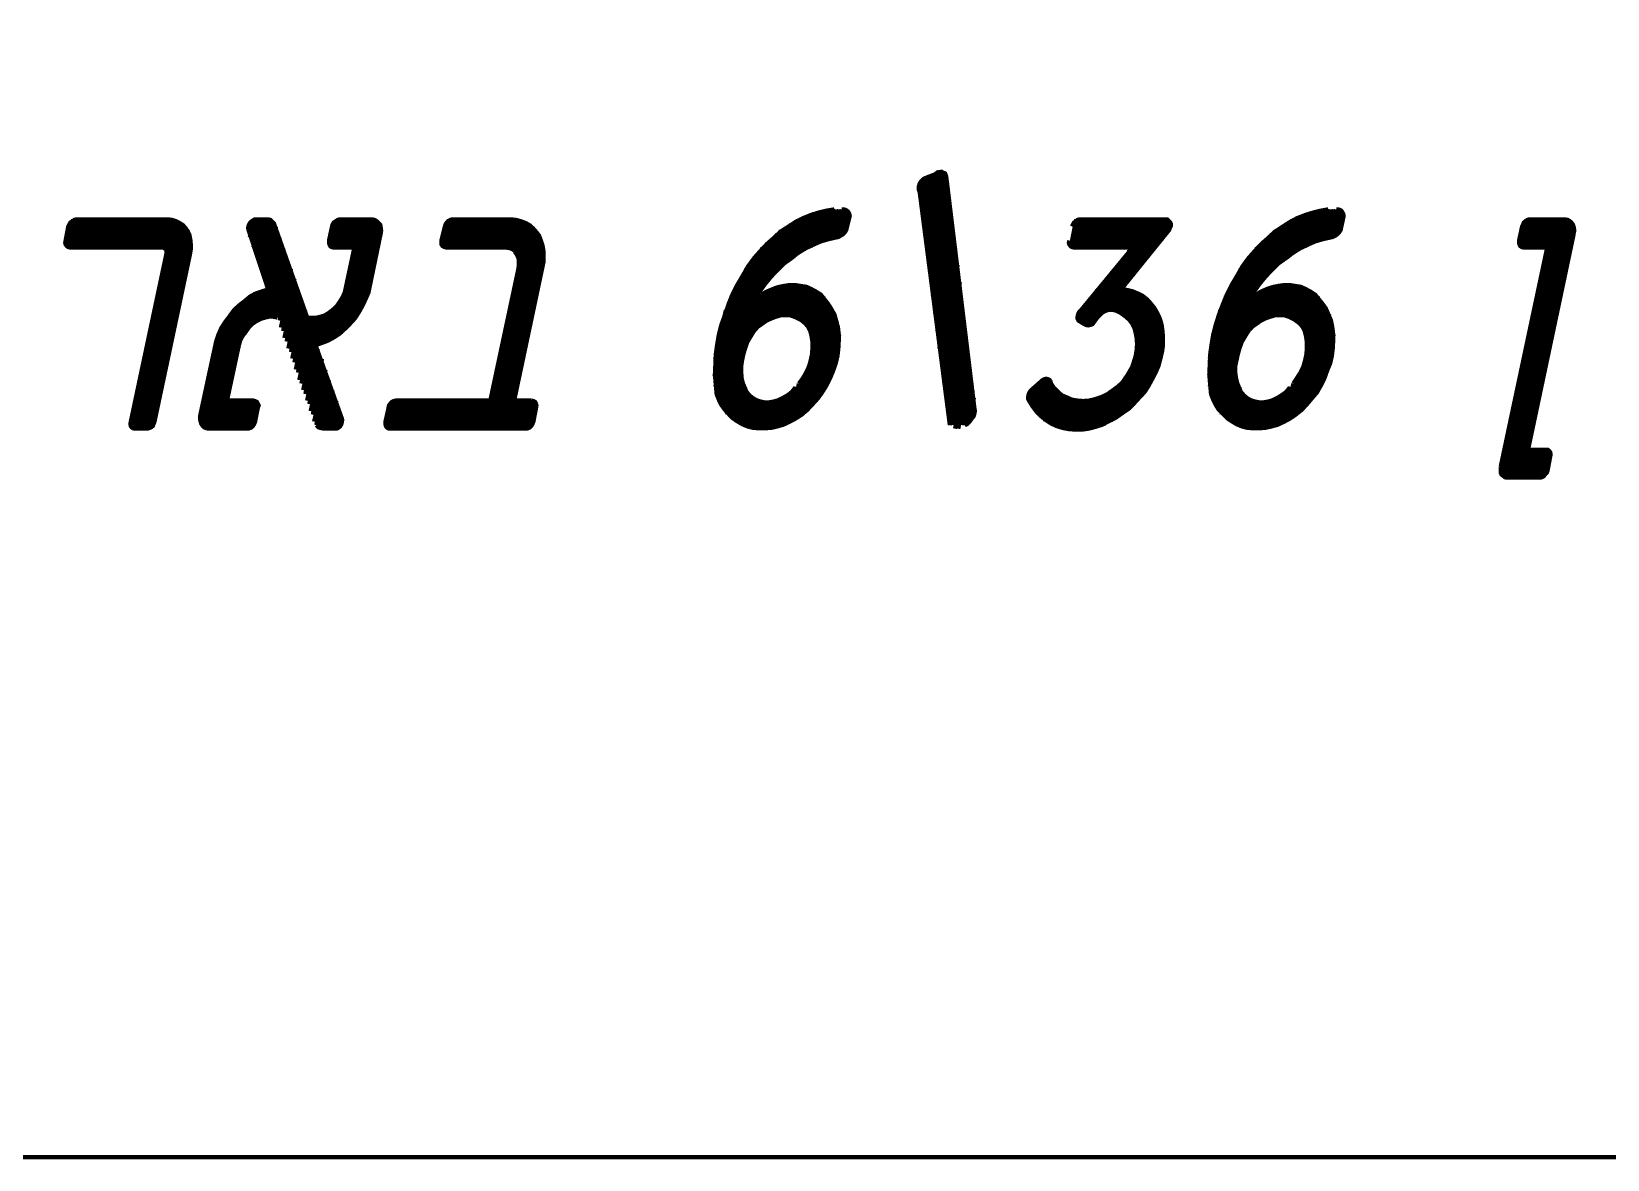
# Model space of a CAD drawing. Extents: x 489 to 720, y 1028 to 1176.
# Drawn here: x 702.794 to 706.887, y 1102.946 to 1105.875 of the extents above; entities that cross this region are included whole.
import ezdxf

# ---------------------------------------------------------------- set-up
doc = ezdxf.new("R2010")
doc.units = 0
doc.header["$MEASUREMENT"] = 0
doc.layers.add('M1280', color=7, linetype='Continuous')

msp = doc.modelspace()

# ---------------------------------------------------------------- linework, layer by layer
at = {"layer": 'M1280', "color": 7, "linetype": 'Continuous', "ltscale": 0.045455, "const_width": 0.0112}
for points in [[(675.0281, 1118.0131), (675.0281, 1120.0154), (720.2213, 1120.0154), (720.2213, 1102.9517), (675.0281, 1102.9517)], [(705.2179, 1104.8529), (705.2247, 1104.8563), (705.2304, 1104.862), (705.235, 1104.8688), (705.2406, 1104.8756), (705.2429, 1104.8824), (705.2441, 1104.8904), (705.2429, 1104.8972), (705.1702, 1105.4949), (705.1691, 1105.5006), (705.1668, 1105.5063), (705.1622, 1105.5085), (705.1577, 1105.5108), (705.1509, 1105.5097), (705.1463, 1105.5085), (705.1406, 1105.504), (705.1168, 1105.4949), (705.11, 1105.4915), (705.1043, 1105.4858), (705.1009, 1105.4801), (705.0986, 1105.4722), (705.0986, 1105.4642), (705.1009, 1105.4585), (705.1793, 1104.8529)], [(705.1043, 1105.4415), (705.1168, 1105.4949)], [(705.1066, 1105.4131), (705.1247, 1105.4949)], [(705.11, 1105.396), (705.1338, 1105.504)], [(705.1122, 1105.3688), (705.1406, 1105.504)], [(705.1168, 1105.3506), (705.1509, 1105.5142)], [(705.1191, 1105.3233), (705.1588, 1105.5142)], [(705.1225, 1105.3063), (705.1645, 1105.504)], [(705.1247, 1105.2779), (705.1702, 1105.4949)], [(705.1009, 1105.4585), (705.1066, 1105.4858)], [(705.1281, 1105.2597), (705.1725, 1105.4688)], [(705.1293, 1105.2335), (705.1759, 1105.4495)], [(704.8986, 1105.4131), (704.9043, 1105.4131), (704.91, 1105.4108), (704.9145, 1105.4074), (704.9179, 1105.4017), (704.9191, 1105.396), (704.91, 1105.3597), (704.9066, 1105.354), (704.9009, 1105.3483), (704.8952, 1105.3449), (704.8895, 1105.3415), (704.8838, 1105.3404), (704.8634, 1105.3358), (704.8441, 1105.3301), (704.8236, 1105.321), (704.8043, 1105.312), (704.7838, 1105.2995), (704.7668, 1105.2858), (704.7475, 1105.2722), (704.7304, 1105.2551), (704.7145, 1105.2381), (704.6986, 1105.2188), (704.685, 1105.1995), (704.6713, 1105.1779), (704.6872, 1105.1892), (704.7009, 1105.1983), (704.7168, 1105.2051), (704.7316, 1105.2108), (704.7475, 1105.2142), (704.7634, 1105.2165), (704.7781, 1105.2165), (704.7918, 1105.2142), (704.8066, 1105.212), (704.8191, 1105.2063), (704.8316, 1105.1995), (704.8441, 1105.1915), (704.8531, 1105.1801), (704.8622, 1105.1688), (704.8702, 1105.1563), (704.8793, 1105.1404), (704.8838, 1105.1245), (704.8884, 1105.1074), (704.8906, 1105.0892), (704.8906, 1105.071), (704.8895, 1105.0517), (704.8872, 1105.0324), (704.8827, 1105.0131), (704.8759, 1104.9938), (704.8679, 1104.9745), (704.8588, 1104.9563), (704.8475, 1104.9381), (704.8361, 1104.9222), (704.8225, 1104.9074), (704.8088, 1104.8926), (704.7941, 1104.8801), (704.7781, 1104.8699), (704.7634, 1104.862), (704.7463, 1104.854), (704.7304, 1104.8495), (704.7156, 1104.846), (704.6986, 1104.8449), (704.6838, 1104.8449), (704.6679, 1104.846), (704.6543, 1104.8495), (704.6406, 1104.8551), (704.627, 1104.8631), (704.6156, 1104.871), (704.6054, 1104.8813), (704.5952, 1104.8926), (704.5861, 1104.9051), (704.5793, 1104.9188), (704.5736, 1104.9335), (704.5713, 1104.9585), (704.5691, 1104.9847), (704.5702, 1105.0085), (704.5713, 1105.0358), (704.5747, 1105.0608), (704.5793, 1105.0881), (704.5861, 1105.1142), (704.5952, 1105.1392), (704.6043, 1105.1665), (704.6145, 1105.1915), (704.627, 1105.2165), (704.6418, 1105.2415), (704.6554, 1105.2654), (704.6713, 1105.287), (704.6884, 1105.3063), (704.7043, 1105.3233), (704.7225, 1105.3392), (704.7395, 1105.3551), (704.7588, 1105.3676), (704.7781, 1105.3801), (704.7986, 1105.3904), (704.8179, 1105.3983), (704.8395, 1105.4051), (704.8588, 1105.4097), (704.8793, 1105.4131)], [(704.8441, 1105.3324), (704.86, 1105.4131)], [(704.8509, 1105.3324), (704.8679, 1105.4131)], [(704.8588, 1105.3324), (704.877, 1105.4131)], [(704.8679, 1105.3404), (704.8838, 1105.4131)], [(704.877, 1105.3404), (704.8918, 1105.4131)], [(704.8838, 1105.3404), (704.8986, 1105.4131)], [(704.8918, 1105.3404), (704.9066, 1105.4131)], [(705.1338, 1105.2142), (705.1781, 1105.4222)], [(706.1827, 1105.4131), (706.1884, 1105.4131), (706.1941, 1105.4108), (706.1975, 1105.4074), (706.2009, 1105.4017), (706.202, 1105.396), (706.1941, 1105.3597), (706.1906, 1105.354), (706.185, 1105.3483), (706.1804, 1105.3449), (706.1736, 1105.3415), (706.1679, 1105.3404), (706.1475, 1105.3358), (706.1281, 1105.3301), (706.1077, 1105.321), (706.0884, 1105.312), (706.0691, 1105.2995), (706.0509, 1105.2858), (706.0316, 1105.2722), (706.0145, 1105.2551), (705.9986, 1105.2381), (705.9827, 1105.2188), (705.9691, 1105.1995), (705.9554, 1105.1779), (705.9713, 1105.1892), (705.985, 1105.1983), (705.9997, 1105.2051), (706.0156, 1105.2108), (706.0316, 1105.2142), (706.0475, 1105.2165), (706.0622, 1105.2165), (706.0759, 1105.2142), (706.0906, 1105.212), (706.1031, 1105.2063), (706.1156, 1105.1995), (706.1281, 1105.1915), (706.1372, 1105.1801), (706.1463, 1105.1688), (706.1554, 1105.1563), (706.1622, 1105.1404), (706.1691, 1105.1245), (706.1725, 1105.1074), (706.1747, 1105.0892), (706.1747, 1105.071), (706.1736, 1105.0517), (706.1713, 1105.0324), (706.1668, 1105.0131), (706.1588, 1104.9938), (706.152, 1104.9745), (706.1429, 1104.9563), (706.1327, 1104.9381), (706.1191, 1104.9222), (706.1066, 1104.9074), (706.0929, 1104.8926), (706.077, 1104.8801), (706.0622, 1104.8699), (706.0475, 1104.862), (706.0304, 1104.854), (706.0145, 1104.8495), (705.9986, 1104.846), (705.9827, 1104.8449), (705.9679, 1104.8449), (705.952, 1104.846), (705.9384, 1104.8495), (705.9247, 1104.8551), (705.9111, 1104.8631), (705.8997, 1104.871), (705.8895, 1104.8813), (705.8781, 1104.8926), (705.8702, 1104.9051), (705.8634, 1104.9188), (705.8577, 1104.9335), (705.8554, 1104.9585), (705.8531, 1104.9847), (705.8543, 1105.0085), (705.8554, 1105.0358), (705.8588, 1105.0608), (705.8634, 1105.0881), (705.8702, 1105.1142), (705.8781, 1105.1392), (705.8884, 1105.1665), (705.8986, 1105.1915), (705.9111, 1105.2165), (705.9259, 1105.2415), (705.9395, 1105.2654), (705.9554, 1105.287), (705.9725, 1105.3063), (705.9884, 1105.3233), (706.0066, 1105.3392), (706.0236, 1105.3551), (706.0429, 1105.3676), (706.0622, 1105.3801), (706.0816, 1105.3904), (706.102, 1105.3983), (706.1236, 1105.4051), (706.1429, 1105.4097), (706.1622, 1105.4131)], [(706.1281, 1105.3324), (706.1441, 1105.4131)], [(706.135, 1105.3324), (706.152, 1105.4131)], [(706.1429, 1105.3324), (706.16, 1105.4131)], [(706.152, 1105.3404), (706.1679, 1105.4131)], [(706.16, 1105.3404), (706.1759, 1105.4131)], [(706.1679, 1105.3404), (706.1827, 1105.4131)], [(706.1759, 1105.3404), (706.1906, 1105.4131)], [(703.1327, 1105.3142), (702.8941, 1105.3142), (702.8895, 1105.3154), (702.8861, 1105.3176), (702.8827, 1105.3222), (702.8816, 1105.3267), (702.8827, 1105.3324), (702.8895, 1105.3688), (702.8918, 1105.3733), (702.8952, 1105.379), (702.9009, 1105.3824), (702.9054, 1105.3858), (702.91, 1105.387), (703.1486, 1105.387), (703.1588, 1105.3858), (703.1691, 1105.3824), (703.1781, 1105.3779), (703.1872, 1105.3722), (703.1941, 1105.3642), (703.1997, 1105.3563), (703.2043, 1105.346), (703.2066, 1105.3335), (703.2077, 1105.3222), (703.2077, 1105.3097), (703.2054, 1105.296), (703.1134, 1104.862), (703.1111, 1104.8563), (703.1088, 1104.8506), (703.1043, 1104.8472), (703.0986, 1104.8449), (703.0941, 1104.8438), (703.0634, 1104.8438), (703.0577, 1104.8449), (703.0543, 1104.8472), (703.052, 1104.8506), (703.0509, 1104.8563), (703.052, 1104.862)], [(702.8861, 1105.3142), (702.902, 1105.387)], [(702.8941, 1105.3142), (702.91, 1105.387)], [(702.902, 1105.3142), (702.9168, 1105.387)], [(702.91, 1105.3142), (702.9247, 1105.387)], [(702.9168, 1105.3142), (702.9327, 1105.387)], [(702.9247, 1105.3142), (702.9406, 1105.387)], [(702.9327, 1105.3142), (702.9486, 1105.387)], [(702.9406, 1105.3142), (702.9554, 1105.387)], [(702.9486, 1105.3142), (702.9634, 1105.387)], [(702.9554, 1105.3142), (702.9702, 1105.387)], [(702.9634, 1105.3142), (702.9781, 1105.387)], [(702.9702, 1105.3142), (702.9872, 1105.387)], [(702.9781, 1105.3142), (702.9941, 1105.387)], [(702.9872, 1105.3142), (703.002, 1105.387)], [(702.9941, 1105.3142), (703.0088, 1105.387)], [(703.002, 1105.3142), (703.0168, 1105.387)], [(703.0088, 1105.3142), (703.0259, 1105.387)], [(703.0168, 1105.3142), (703.0327, 1105.387)], [(703.0259, 1105.3142), (703.0406, 1105.387)], [(703.0327, 1105.3142), (703.0475, 1105.387)], [(703.0406, 1105.3142), (703.0554, 1105.387)], [(703.0475, 1105.3142), (703.0634, 1105.387)], [(703.052, 1104.862), (703.1634, 1105.387)], [(703.0554, 1105.3142), (703.0713, 1105.387)], [(703.0554, 1104.8438), (703.1702, 1105.387)], [(703.0634, 1105.3142), (703.0793, 1105.387)], [(703.0634, 1104.8438), (703.1759, 1105.3767)], [(703.0713, 1105.3142), (703.0861, 1105.387)], [(703.0713, 1104.8438), (703.185, 1105.3767)], [(703.0793, 1105.3142), (703.0941, 1105.387)], [(703.0793, 1104.8438), (703.1906, 1105.3688)], [(703.0861, 1105.3142), (703.102, 1105.387)], [(703.0941, 1105.3142), (703.11, 1105.387)], [(703.102, 1105.3142), (703.1168, 1105.387)], [(703.11, 1105.3142), (703.1247, 1105.387)], [(703.1168, 1105.3142), (703.1327, 1105.387)], [(703.1247, 1105.3142), (703.1395, 1105.387)], [(703.1441, 1105.296), (703.1452, 1105.3017), (703.1441, 1105.3074), (703.1418, 1105.3108), (703.1361, 1105.3142), (703.1327, 1105.3142), (703.1486, 1105.387)], [(703.1395, 1105.3142), (703.1554, 1105.387)], [(703.5338, 1104.8529), (703.5395, 1104.8472), (703.5475, 1104.8449), (703.5554, 1104.8438), (703.5861, 1104.8438), (703.5906, 1104.846), (703.5952, 1104.8495), (703.5986, 1104.8551), (703.5997, 1104.8597), (703.6009, 1104.8665), (703.5997, 1104.871), (703.5316, 1105.0608), (703.5486, 1105.0665), (703.5634, 1105.0722), (703.5781, 1105.0801), (703.5941, 1105.0904), (703.6077, 1105.1029), (703.6202, 1105.1154), (703.6338, 1105.1301), (703.6441, 1105.146), (703.6531, 1105.162), (703.6611, 1105.179), (703.6691, 1105.1972), (703.7009, 1105.3506), (703.702, 1105.3585), (703.7009, 1105.3665), (703.6997, 1105.3733), (703.6952, 1105.3779), (703.6906, 1105.3824), (703.685, 1105.3858), (703.6781, 1105.387), (703.5941, 1105.387), (703.5895, 1105.3858), (703.585, 1105.3824), (703.5793, 1105.379), (703.5759, 1105.3733), (703.5747, 1105.3688), (703.5668, 1105.3324), (703.5668, 1105.3267), (703.5679, 1105.3222), (703.5702, 1105.3176), (703.5736, 1105.3154), (703.5781, 1105.3142), (703.6327, 1105.3142), (703.6077, 1105.1972), (703.602, 1105.1847), (703.5941, 1105.1722), (703.5861, 1105.1608), (703.5759, 1105.1517), (703.5656, 1105.1438), (703.5543, 1105.137), (703.5418, 1105.1335), (703.5304, 1105.1313), (703.5202, 1105.1313), (703.51, 1105.1324), (703.4236, 1105.3767), (703.4191, 1105.3813), (703.4145, 1105.3858), (703.4088, 1105.387), (703.3781, 1105.387), (703.3736, 1105.387), (703.3679, 1105.3835), (703.3634, 1105.3801), (703.36, 1105.3756), (703.3577, 1105.3699), (703.3566, 1105.3654), (703.3577, 1105.3597), (703.4088, 1105.2051), (703.3941, 1105.2006), (703.377, 1105.1949), (703.3622, 1105.187), (703.3486, 1105.1756), (703.3338, 1105.1642), (703.3202, 1105.1517), (703.3088, 1105.1358), (703.2975, 1105.121), (703.2872, 1105.1051), (703.2793, 1105.087), (703.2736, 1105.0699), (703.2327, 1104.8801), (703.2316, 1104.8722), (703.2327, 1104.8642), (703.235, 1104.8563), (703.2384, 1104.8517), (703.2429, 1104.8472), (703.2486, 1104.8449), (703.2554, 1104.8438), (703.3554, 1104.8438), (703.36, 1104.8449), (703.3656, 1104.8472), (703.3691, 1104.8506), (703.3725, 1104.8563), (703.3747, 1104.862), (703.3816, 1104.8972), (703.3838, 1104.904), (703.3816, 1104.9085), (703.3793, 1104.9131), (703.3747, 1104.9154), (703.3702, 1104.9165), (703.3009, 1104.9165), (703.3327, 1105.0608), (703.3361, 1105.0733), (703.3429, 1105.0858), (703.3509, 1105.096), (703.3588, 1105.1074), (703.3679, 1105.1165), (703.3781, 1105.1233), (703.3895, 1105.129), (703.4009, 1105.1324), (703.4111, 1105.1347), (703.4213, 1105.1347), (703.4327, 1105.1324)], [(703.3577, 1105.3597), (703.3611, 1105.3767)], [(703.3611, 1105.3404), (703.3702, 1105.387)], [(703.3668, 1105.3324), (703.3781, 1105.387)], [(703.3702, 1105.3142), (703.3872, 1105.387)], [(703.3759, 1105.3063), (703.3941, 1105.387)], [(703.3804, 1105.287), (703.402, 1105.387)], [(703.3872, 1105.2779), (703.4088, 1105.387)], [(703.3906, 1105.2597), (703.4168, 1105.387)], [(703.3963, 1105.2506), (703.4236, 1105.3767)], [(703.3997, 1105.2335), (703.4293, 1105.3688)], [(703.5702, 1105.3142), (703.5872, 1105.387)], [(703.5781, 1105.3142), (703.5941, 1105.387)], [(703.5872, 1105.3142), (703.602, 1105.387)], [(703.5918, 1105.0881), (703.6554, 1105.387)], [(703.5941, 1105.3142), (703.6088, 1105.387)], [(703.602, 1105.3142), (703.6168, 1105.387)], [(703.602, 1105.0972), (703.6622, 1105.387)], [(703.6088, 1105.3142), (703.6236, 1105.387)], [(703.6111, 1105.1063), (703.6713, 1105.387)], [(703.6168, 1105.3142), (703.6327, 1105.387)], [(703.6781, 1105.387), (703.6202, 1105.1154)], [(703.6236, 1105.3142), (703.6406, 1105.387)], [(703.6304, 1105.1245), (703.6861, 1105.387)], [(703.6327, 1105.3142), (703.6475, 1105.387)], [(703.6418, 1105.1415), (703.6918, 1105.3767)], [(703.6531, 1105.1608), (703.6997, 1105.3767)], [(704.0929, 1104.9165), (704.0475, 1104.9165), (704.1202, 1105.2597), (704.1236, 1105.2756), (704.1236, 1105.2904), (704.1236, 1105.3051), (704.1213, 1105.3188), (704.1168, 1105.3324), (704.1122, 1105.3449), (704.1043, 1105.3551), (704.0963, 1105.3642), (704.0872, 1105.3722), (704.077, 1105.3779), (704.0645, 1105.3824), (704.052, 1105.3858), (704.0395, 1105.387), (703.8861, 1105.387), (703.8816, 1105.3858), (703.877, 1105.3824), (703.8725, 1105.379), (703.8691, 1105.3733), (703.8679, 1105.3688), (703.8588, 1105.3324), (703.8588, 1105.3267), (703.8588, 1105.3222), (703.8622, 1105.3176), (703.8668, 1105.3154), (703.8713, 1105.3142), (704.0236, 1105.3142), (704.0338, 1105.3131), (704.0418, 1105.3108), (704.0486, 1105.3063), (704.0531, 1105.2983), (704.0577, 1105.2904), (704.06, 1105.2813), (704.06, 1105.271), (704.0588, 1105.2597)], [(703.8622, 1105.3142), (703.8781, 1105.387)], [(703.8713, 1105.3142), (703.8861, 1105.387)], [(703.8781, 1105.3142), (703.8941, 1105.387)], [(703.8861, 1105.3142), (703.9009, 1105.387)], [(703.8941, 1105.3142), (703.91, 1105.387)], [(703.9009, 1105.3142), (703.9168, 1105.387)], [(703.91, 1105.3142), (703.9247, 1105.387)], [(703.9168, 1105.3142), (703.9316, 1105.387)], [(703.9247, 1105.3142), (703.9395, 1105.387)], [(703.9316, 1105.3142), (703.9486, 1105.387)], [(703.9395, 1105.3142), (703.9554, 1105.387)], [(703.9486, 1105.3142), (703.9634, 1105.387)], [(703.9554, 1105.3142), (703.9702, 1105.387)], [(703.9634, 1105.3142), (703.9781, 1105.387)], [(703.9702, 1105.3142), (703.985, 1105.387)], [(704.0838, 1105.3767), (703.9702, 1104.8438)], [(703.9781, 1105.3142), (703.9941, 1105.387)], [(703.9781, 1104.8438), (704.0895, 1105.3688)], [(703.985, 1105.3142), (704.002, 1105.387)], [(703.9941, 1105.3142), (704.0088, 1105.387)], [(704.002, 1105.3142), (704.0168, 1105.387)], [(704.0088, 1105.3142), (704.0236, 1105.387)], [(704.0168, 1105.3142), (704.0327, 1105.387)], [(704.0236, 1105.3142), (704.0395, 1105.387)], [(704.0327, 1105.3142), (704.0475, 1105.387)], [(704.0395, 1105.3142), (704.0554, 1105.387)], [(704.0452, 1105.3063), (704.0622, 1105.387)], [(704.0509, 1105.296), (704.0691, 1105.3767)], [(704.0566, 1105.287), (704.077, 1105.3767)], [(704.7361, 1105.2597), (704.7588, 1105.3688)], [(704.7452, 1105.2699), (704.7679, 1105.3767)], [(704.7554, 1105.2779), (704.7759, 1105.3767)], [(704.7645, 1105.287), (704.785, 1105.387)], [(704.7725, 1105.287), (704.7941, 1105.387)], [(704.7816, 1105.296), (704.8031, 1105.396)], [(704.7906, 1105.3063), (704.8111, 1105.396)], [(704.7997, 1105.3063), (704.8179, 1105.396)], [(704.8088, 1105.3142), (704.827, 1105.4051)], [(704.8168, 1105.3142), (704.8361, 1105.4051)], [(704.8259, 1105.3233), (704.8441, 1105.4051)], [(704.8338, 1105.3233), (704.8509, 1105.4051)], [(704.9009, 1105.3506), (704.9122, 1105.4051)], [(705.135, 1105.1881), (705.1816, 1105.4051)], [(705.1395, 1105.1688), (705.1838, 1105.3767)], [(705.4895, 1105.3324), (705.4884, 1105.3267), (705.4895, 1105.3222), (705.4929, 1105.3176), (705.4963, 1105.3154), (705.5009, 1105.3142), (705.6543, 1105.3142), (705.5202, 1105.1517), (705.5156, 1105.1472), (705.5122, 1105.1404), (705.5111, 1105.1347), (705.5111, 1105.129), (705.5134, 1105.1245), (705.5281, 1105.1154), (705.5327, 1105.1131), (705.5384, 1105.112), (705.5441, 1105.1131), (705.5497, 1105.1154), (705.5622, 1105.1324), (705.5691, 1105.1392), (705.5747, 1105.1449), (705.5827, 1105.1495), (705.5895, 1105.1517), (705.5963, 1105.1529), (705.6054, 1105.1517), (705.6168, 1105.1483), (705.627, 1105.1415), (705.6361, 1105.1347), (705.6452, 1105.1267), (705.6531, 1105.1165), (705.6588, 1105.1051), (705.6622, 1105.0915), (705.6645, 1105.0779), (705.6656, 1105.0642), (705.6645, 1105.0483), (705.6622, 1105.0335), (705.6577, 1105.0188), (705.6531, 1105.004), (705.6452, 1104.9904), (705.6361, 1104.9756), (705.627, 1104.9631), (705.6156, 1104.9529), (705.602, 1104.9426), (705.5872, 1104.9324), (705.5725, 1104.9256), (705.5554, 1104.9199), (705.5406, 1104.9165), (705.5259, 1104.9154), (705.5111, 1104.9165), (705.4963, 1104.9188), (705.4838, 1104.9245), (705.4702, 1104.9301), (705.46, 1104.9392), (705.4497, 1104.9495), (705.4418, 1104.9608), (705.4406, 1104.9665), (705.4384, 1104.9699), (705.4338, 1104.9722), (705.4293, 1104.9733), (705.4247, 1104.9722), (705.4202, 1104.9699), (705.3906, 1104.9438), (705.3861, 1104.9381), (705.3838, 1104.9324), (705.3827, 1104.9267), (705.3827, 1104.921), (705.385, 1104.9165), (705.3941, 1104.9017), (705.4043, 1104.8881), (705.4156, 1104.8767), (705.4281, 1104.8665), (705.4418, 1104.8574), (705.4566, 1104.8506), (705.4713, 1104.846), (705.4884, 1104.8426), (705.5043, 1104.8415), (705.5225, 1104.8415), (705.5395, 1104.8438), (705.5566, 1104.8483), (705.5747, 1104.854), (705.5918, 1104.8631), (705.61, 1104.8722), (705.6259, 1104.8835), (705.6429, 1104.8949), (705.6577, 1104.9097), (705.6713, 1104.9245), (705.685, 1104.9392), (705.6952, 1104.9551), (705.7043, 1104.9722), (705.7134, 1104.9892), (705.7213, 1105.0074), (705.7259, 1105.0256), (705.7304, 1105.0438), (705.7327, 1105.0608), (705.7327, 1105.079), (705.7316, 1105.096), (705.7293, 1105.1131), (705.7247, 1105.129), (705.7179, 1105.1438), (705.71, 1105.1574), (705.7009, 1105.1688), (705.6918, 1105.179), (705.6804, 1105.1881), (705.6668, 1105.1949), (705.6531, 1105.2006), (705.6384, 1105.204), (705.6236, 1105.2051), (705.7486, 1105.3597), (705.7509, 1105.3654), (705.7531, 1105.3699), (705.7531, 1105.3756), (705.7509, 1105.3801), (705.7475, 1105.3835), (705.7441, 1105.387), (705.7395, 1105.387), (705.5156, 1105.387), (705.5111, 1105.3858), (705.5066, 1105.3824), (705.502, 1105.379), (705.4986, 1105.3733), (705.4963, 1105.3688)], [(705.4929, 1105.3142), (705.5077, 1105.387)], [(705.5009, 1105.3142), (705.5156, 1105.387)], [(705.5077, 1105.3142), (705.5236, 1105.387)], [(705.5156, 1105.3142), (705.5316, 1105.387)], [(705.5236, 1105.3142), (705.5395, 1105.387)], [(705.5316, 1105.3142), (705.5463, 1105.387)], [(705.5395, 1105.3142), (705.5543, 1105.387)], [(705.5463, 1105.3142), (705.5622, 1105.387)], [(705.5543, 1105.3142), (705.5702, 1105.387)], [(705.5622, 1105.3142), (705.5781, 1105.387)], [(705.5702, 1105.3142), (705.585, 1105.387)], [(705.5781, 1105.3142), (705.5929, 1105.387)], [(705.585, 1105.3142), (705.6009, 1105.387)], [(705.5929, 1105.3142), (705.6088, 1105.387)], [(705.6009, 1105.3142), (705.6156, 1105.387)], [(705.6088, 1105.3142), (705.6236, 1105.387)], [(705.6156, 1105.3142), (705.6316, 1105.387)], [(705.6236, 1105.3142), (705.6384, 1105.387)], [(705.6316, 1105.3142), (705.6475, 1105.387)], [(705.6384, 1105.3142), (705.6543, 1105.387)], [(705.6452, 1105.2335), (705.677, 1105.387)], [(705.6475, 1105.3142), (705.6622, 1105.387)], [(705.6543, 1105.3142), (705.6691, 1105.387)], [(705.6543, 1105.2415), (705.6861, 1105.387)], [(705.6656, 1105.2597), (705.6929, 1105.387)], [(705.6747, 1105.2699), (705.7009, 1105.387)], [(705.6872, 1105.287), (705.7077, 1105.387)], [(705.6963, 1105.296), (705.7156, 1105.387)], [(705.7066, 1105.3063), (705.7236, 1105.387)], [(705.7168, 1105.3233), (705.7316, 1105.387)], [(705.7395, 1105.387), (705.7281, 1105.3324)], [(705.7395, 1105.3506), (705.7463, 1105.387)], [(705.7486, 1105.3597), (705.752, 1105.3767)], [(706.0202, 1105.2597), (706.0429, 1105.3688)], [(706.0293, 1105.2699), (706.0531, 1105.3767)], [(706.0384, 1105.2779), (706.06, 1105.3767)], [(706.0486, 1105.287), (706.0691, 1105.387)], [(706.0566, 1105.287), (706.077, 1105.387)], [(706.0656, 1105.296), (706.0872, 1105.396)], [(706.0747, 1105.3063), (706.0952, 1105.396)], [(706.0838, 1105.3063), (706.102, 1105.396)], [(706.0929, 1105.3142), (706.1111, 1105.4051)], [(706.1009, 1105.3142), (706.1191, 1105.4051)], [(706.11, 1105.3233), (706.1281, 1105.4051)], [(706.1168, 1105.3233), (706.135, 1105.4051)], [(706.185, 1105.3506), (706.1963, 1105.4051)], [(706.61, 1104.7449), (706.7463, 1105.387)], [(706.6134, 1104.7256), (706.7543, 1105.387)], [(706.6191, 1104.7165), (706.7611, 1105.387)], [(706.627, 1104.7165), (706.7702, 1105.387)], [(706.635, 1104.7165), (706.777, 1105.387)], [(706.6418, 1104.7165), (706.785, 1105.387)], [(706.6509, 1104.7165), (706.7906, 1105.3767)], [(706.7316, 1105.3142), (706.6691, 1105.3142), (706.6645, 1105.3154), (706.6611, 1105.3176), (706.6588, 1105.3222), (706.6577, 1105.3267), (706.6577, 1105.3324), (706.6656, 1105.3688), (706.6679, 1105.3733), (706.6702, 1105.379), (706.6747, 1105.3824), (706.6793, 1105.3858), (706.6838, 1105.387), (706.777, 1105.387), (706.7838, 1105.3858), (706.7895, 1105.3824), (706.7941, 1105.3779), (706.7975, 1105.3733), (706.7997, 1105.3665), (706.8009, 1105.3585), (706.7997, 1105.3506)], [(706.6577, 1104.7165), (706.7975, 1105.3767)], [(706.6622, 1105.3142), (706.677, 1105.387)], [(706.6691, 1105.3142), (706.6838, 1105.387)], [(706.677, 1105.3142), (706.6929, 1105.387)], [(706.6838, 1105.3142), (706.6997, 1105.387)], [(706.6929, 1105.3142), (706.7077, 1105.387)], [(706.6997, 1105.3142), (706.7156, 1105.387)], [(706.7077, 1105.3142), (706.7225, 1105.387)], [(706.7156, 1105.3142), (706.7316, 1105.387)], [(706.7225, 1105.3142), (706.7384, 1105.387)], [(703.0861, 1104.8438), (703.1963, 1105.3597)], [(703.0941, 1104.8438), (703.202, 1105.3506)], [(703.102, 1104.8438), (703.2054, 1105.3324)], [(703.3941, 1105.1324), (703.4384, 1105.3404)], [(703.4054, 1105.2245), (703.4327, 1105.3506)], [(703.985, 1104.8438), (704.0952, 1105.3597)], [(703.9941, 1104.8438), (704.1031, 1105.3597)], [(704.002, 1104.8438), (704.11, 1105.3506)], [(704.0088, 1104.8438), (704.1156, 1105.3404)], [(704.6838, 1105.1972), (704.7134, 1105.3324)], [(704.6952, 1105.2142), (704.7225, 1105.3404)], [(704.7043, 1105.2245), (704.7316, 1105.3506)], [(704.7168, 1105.2415), (704.7406, 1105.3597)], [(704.7259, 1105.2506), (704.7486, 1105.3597)], [(705.1406, 1105.1415), (705.1872, 1105.3597)], [(705.1452, 1105.1245), (705.1884, 1105.3324)], [(705.9679, 1105.1972), (705.9963, 1105.3324)], [(705.9793, 1105.2142), (706.0066, 1105.3404)], [(705.9884, 1105.2245), (706.0156, 1105.3506)], [(705.9997, 1105.2415), (706.0259, 1105.3597)], [(706.01, 1105.2506), (706.0327, 1105.3597)], [(706.7997, 1105.3506), (706.6656, 1104.7165)], [(703.402, 1105.1324), (703.4418, 1105.3233)], [(703.4088, 1105.1324), (703.4475, 1105.3142)], [(703.4168, 1105.1324), (703.4509, 1105.296)], [(703.4247, 1105.1324), (703.4566, 1105.287)], [(704.0168, 1104.8438), (704.1191, 1105.3233)], [(704.0236, 1104.8438), (704.1225, 1105.3063)], [(704.5895, 1104.8972), (704.6713, 1105.287)], [(704.5952, 1104.8892), (704.6816, 1105.296)], [(704.6009, 1104.8801), (704.6929, 1105.3142)], [(704.7031, 1105.3233), (704.6713, 1105.1779), (704.6418, 1105.0335)], [(705.1463, 1105.0972), (705.1929, 1105.3142)], [(705.1509, 1105.079), (705.1941, 1105.287)], [(705.6054, 1105.1517), (705.6327, 1105.287)], [(705.6122, 1105.1517), (705.6452, 1105.3063)], [(705.6327, 1105.2142), (705.6543, 1105.3142)], [(705.8736, 1104.8972), (705.9554, 1105.287)], [(705.8793, 1104.8892), (705.9668, 1105.296)], [(705.885, 1104.8801), (705.977, 1105.3142)], [(705.9872, 1105.3233), (705.9554, 1105.1779), (705.9259, 1105.0335)], [(703.4611, 1105.2699), (703.4327, 1105.1324)], [(703.4384, 1105.1245), (703.4679, 1105.2597)], [(704.5793, 1104.9245), (704.6509, 1105.2597)], [(704.5838, 1104.9074), (704.66, 1105.2699)], [(705.152, 1105.0517), (705.1997, 1105.2699)], [(705.5816, 1105.1517), (705.6031, 1105.2506)], [(705.5884, 1105.1517), (705.6122, 1105.2597)], [(705.5963, 1105.1517), (705.6236, 1105.2779)], [(705.8634, 1104.9245), (705.935, 1105.2597)], [(705.8679, 1104.9074), (705.9441, 1105.2699)], [(703.385, 1105.1245), (703.402, 1105.2051)], [(703.4418, 1105.1063), (703.4713, 1105.2415)], [(703.4475, 1105.0972), (703.477, 1105.2335)], [(703.4509, 1105.079), (703.4804, 1105.2142)], [(703.4566, 1105.0699), (703.4861, 1105.2051)], [(704.5702, 1104.9529), (704.6259, 1105.2142)], [(704.5736, 1104.9335), (704.6384, 1105.2335)], [(704.6986, 1105.1245), (704.7168, 1105.2051)], [(704.7066, 1105.1245), (704.7247, 1105.2051)], [(704.7168, 1105.1324), (704.7338, 1105.2142)], [(704.7247, 1105.1324), (704.7406, 1105.2142)], [(704.7316, 1105.1324), (704.7486, 1105.2142)], [(704.7406, 1105.1415), (704.7577, 1105.2142)], [(704.7486, 1105.1415), (704.7645, 1105.2142)], [(704.7577, 1105.1415), (704.7725, 1105.2142)], [(704.7645, 1105.1415), (704.7793, 1105.2142)], [(704.7702, 1105.1324), (704.7872, 1105.2142)], [(704.7781, 1105.1324), (704.7952, 1105.2142)], [(704.785, 1105.1324), (704.8031, 1105.2142)], [(704.7906, 1105.1245), (704.8111, 1105.2142)], [(704.7997, 1105.1245), (704.8168, 1105.2051)], [(704.8054, 1105.1154), (704.8236, 1105.2051)], [(705.1566, 1105.0335), (705.2009, 1105.2415)], [(705.1588, 1105.0063), (705.2054, 1105.2245)], [(705.5429, 1105.1154), (705.5622, 1105.2051)], [(705.5497, 1105.1154), (705.5725, 1105.2142)], [(705.5622, 1105.1324), (705.5816, 1105.2245)], [(705.5725, 1105.1415), (705.5929, 1105.2415)], [(705.6179, 1105.1415), (705.6316, 1105.2051)], [(705.6259, 1105.1415), (705.6384, 1105.2051)], [(705.6327, 1105.1415), (705.6475, 1105.2051)], [(705.8543, 1104.9529), (705.91, 1105.2142)], [(705.8577, 1104.9335), (705.9225, 1105.2335)], [(705.9827, 1105.1245), (705.9997, 1105.2051)], [(705.9906, 1105.1245), (706.0088, 1105.2051)], [(705.9997, 1105.1324), (706.0179, 1105.2142)], [(706.0088, 1105.1324), (706.0259, 1105.2142)], [(706.0156, 1105.1324), (706.0327, 1105.2142)], [(706.0247, 1105.1415), (706.0406, 1105.2142)], [(706.0327, 1105.1415), (706.0486, 1105.2142)], [(706.0406, 1105.1415), (706.0566, 1105.2142)], [(706.0486, 1105.1415), (706.0634, 1105.2142)], [(706.0543, 1105.1324), (706.0713, 1105.2142)], [(706.0622, 1105.1324), (706.0793, 1105.2142)], [(706.0691, 1105.1324), (706.0872, 1105.2142)], [(706.0747, 1105.1245), (706.0952, 1105.2142)], [(706.0838, 1105.1245), (706.1009, 1105.2051)], [(706.0895, 1105.1154), (706.1077, 1105.2051)], [(703.2713, 1104.8438), (703.3395, 1105.1688)], [(703.2781, 1104.8438), (703.3497, 1105.1779)], [(703.2861, 1104.8438), (703.3577, 1105.1779)], [(703.3463, 1105.0881), (703.3668, 1105.1881)], [(703.3577, 1105.1063), (703.3759, 1105.1972)], [(703.3668, 1105.1154), (703.385, 1105.1972)], [(703.3759, 1105.1245), (703.3918, 1105.1972)], [(703.4611, 1105.0517), (703.4895, 1105.1881)], [(703.4679, 1105.0426), (703.4952, 1105.1779)], [(703.5747, 1105.079), (703.5941, 1105.1688)], [(703.585, 1105.0881), (703.6077, 1105.1972)], [(704.5679, 1104.979), (704.6122, 1105.1881)], [(704.6588, 1105.079), (704.6816, 1105.1881)], [(704.6702, 1105.0972), (704.6895, 1105.1881)], [(704.6804, 1105.1063), (704.6986, 1105.1972)], [(704.6895, 1105.1154), (704.7066, 1105.1972)], [(704.7941, 1104.8801), (704.8566, 1105.1779)], [(704.8031, 1104.8892), (704.8622, 1105.1688)], [(704.8111, 1105.1063), (704.8293, 1105.1972)], [(704.8168, 1105.0972), (704.8384, 1105.1972)], [(704.8202, 1105.079), (704.8441, 1105.1881)], [(704.8236, 1105.0608), (704.8509, 1105.1881)], [(705.1622, 1104.9892), (705.2066, 1105.1972)], [(705.1645, 1104.9608), (705.2088, 1105.1688)], [(705.5281, 1105.1154), (705.5406, 1105.1779)], [(705.535, 1105.1154), (705.5497, 1105.1881)], [(705.6327, 1104.8892), (705.6952, 1105.1779)], [(705.6384, 1105.1324), (705.6531, 1105.1972)], [(705.6429, 1104.8972), (705.7009, 1105.1688)], [(705.6452, 1105.1245), (705.66, 1105.1972)], [(705.6509, 1105.1154), (705.6679, 1105.1972)], [(705.6566, 1105.1063), (705.6736, 1105.1881)], [(705.6622, 1105.0972), (705.6816, 1105.1881)], [(705.6656, 1105.079), (705.6872, 1105.1779)], [(705.8531, 1104.979), (705.8963, 1105.1881)], [(705.9429, 1105.079), (705.9668, 1105.1881)], [(705.9543, 1105.0972), (705.9736, 1105.1881)], [(705.9645, 1105.1063), (705.9827, 1105.1972)], [(705.9736, 1105.1154), (705.9906, 1105.1972)], [(706.077, 1104.8801), (706.1406, 1105.1779)], [(706.0872, 1104.8892), (706.1463, 1105.1688)], [(706.0952, 1105.1063), (706.1134, 1105.1972)], [(706.1009, 1105.0972), (706.1213, 1105.1972)], [(706.1043, 1105.079), (706.1281, 1105.1881)], [(706.1077, 1105.0608), (706.135, 1105.1881)], [(703.2418, 1104.8529), (703.2997, 1105.1245)], [(703.2475, 1104.8438), (703.3111, 1105.1415)], [(703.2554, 1104.8438), (703.3213, 1105.1517)], [(703.2634, 1104.8438), (703.3304, 1105.1608)], [(703.4713, 1105.0256), (703.4997, 1105.1608)], [(703.477, 1105.0154), (703.5054, 1105.1517)], [(703.4804, 1104.9972), (703.51, 1105.1324)], [(703.4861, 1104.9892), (703.5168, 1105.1324)], [(703.4895, 1104.9699), (703.5247, 1105.1324)], [(703.4952, 1104.9608), (703.5316, 1105.1324)], [(703.4997, 1104.9438), (703.5395, 1105.1324)], [(703.5054, 1104.9335), (703.5486, 1105.1324)], [(703.5395, 1105.0608), (703.5577, 1105.1415)], [(703.5497, 1105.0699), (703.5645, 1105.1415)], [(703.5577, 1105.0699), (703.5747, 1105.1517)], [(703.5645, 1105.0699), (703.585, 1105.1608)], [(704.5702, 1105.0256), (704.5975, 1105.1517)], [(704.7872, 1104.9608), (704.7975, 1104.9745), (704.8066, 1104.9904), (704.8134, 1105.0051), (704.8179, 1105.021), (704.8213, 1105.037), (704.8225, 1105.0529), (704.8225, 1105.0688), (704.8202, 1105.0835), (704.8168, 1105.0972), (704.8111, 1105.1085), (704.8043, 1105.1165), (704.7952, 1105.1245), (704.785, 1105.1301), (704.7747, 1105.1347), (704.7645, 1105.1381), (704.7531, 1105.1381), (704.7395, 1105.1381), (704.7281, 1105.1347), (704.7156, 1105.1301), (704.7031, 1105.1245), (704.6918, 1105.1165), (704.6804, 1105.1085), (704.6702, 1105.0972), (704.6611, 1105.0824), (704.6531, 1105.0688), (704.6475, 1105.0529), (704.6429, 1105.037), (704.6395, 1105.021), (704.6372, 1105.0051), (704.6372, 1104.9904), (704.6384, 1104.9745), (704.6418, 1104.9608), (704.6463, 1104.9506), (704.6509, 1104.9392), (704.6588, 1104.9301), (704.6668, 1104.9233), (704.677, 1104.9176), (704.6872, 1104.9142), (704.6975, 1104.912), (704.71, 1104.912), (704.7225, 1104.9142), (704.7338, 1104.9176), (704.7452, 1104.9233), (704.7577, 1104.9301), (704.7691, 1104.9392), (704.7781, 1104.9506)], [(704.8122, 1104.8972), (704.8679, 1105.1608)], [(704.8213, 1104.9074), (704.8747, 1105.1517)], [(704.8316, 1104.9165), (704.8804, 1105.1415)], [(704.8441, 1104.9335), (704.8838, 1105.1245)], [(705.1679, 1104.9438), (705.2122, 1105.1517)], [(705.1702, 1104.9165), (705.2145, 1105.1245)], [(705.5134, 1105.1245), (705.5202, 1105.1517)], [(705.5225, 1105.1245), (705.5293, 1105.1608)], [(705.6531, 1104.9074), (705.7066, 1105.1608)], [(705.6622, 1104.9165), (705.7122, 1105.1517)], [(705.6713, 1104.9245), (705.7168, 1105.1415)], [(705.6816, 1104.9335), (705.7236, 1105.1324)], [(705.8543, 1105.0256), (705.8816, 1105.1517)], [(706.0713, 1104.9608), (706.0804, 1104.9745), (706.0906, 1104.9904), (706.0975, 1105.0051), (706.102, 1105.021), (706.1054, 1105.037), (706.1066, 1105.0529), (706.1066, 1105.0688), (706.1043, 1105.0835), (706.1009, 1105.0972), (706.0952, 1105.1085), (706.0884, 1105.1165), (706.0781, 1105.1245), (706.0691, 1105.1301), (706.0588, 1105.1347), (706.0486, 1105.1381), (706.0361, 1105.1381), (706.0236, 1105.1381), (706.0122, 1105.1347), (705.9986, 1105.1301), (705.9872, 1105.1245), (705.9759, 1105.1165), (705.9645, 1105.1085), (705.9543, 1105.0972), (705.9452, 1105.0824), (705.9372, 1105.0688), (705.9316, 1105.0529), (705.927, 1105.037), (705.9236, 1105.021), (705.9202, 1105.0051), (705.9202, 1104.9904), (705.9225, 1104.9745), (705.9259, 1104.9608), (705.9304, 1104.9506), (705.935, 1104.9392), (705.9429, 1104.9301), (705.9509, 1104.9233), (705.96, 1104.9176), (705.9713, 1104.9142), (705.9827, 1104.912), (705.9941, 1104.912), (706.0066, 1104.9142), (706.0179, 1104.9176), (706.0293, 1104.9233), (706.0406, 1104.9301), (706.0531, 1104.9392), (706.0622, 1104.9506)], [(706.0963, 1104.8972), (706.152, 1105.1608)], [(706.1066, 1104.9074), (706.1577, 1105.1517)], [(706.1156, 1104.9165), (706.1645, 1105.1415)], [(706.1281, 1104.9335), (706.1679, 1105.1245)], [(703.235, 1104.8529), (703.2884, 1105.1063)], [(704.8543, 1104.9529), (704.8872, 1105.1063)], [(704.8656, 1104.9699), (704.8918, 1105.0881)], [(705.1736, 1104.8972), (705.2179, 1105.1063)], [(705.6929, 1104.9529), (705.7281, 1105.1154)], [(705.7043, 1104.9699), (705.7316, 1105.0972)], [(706.1384, 1104.9529), (706.1713, 1105.1063)], [(706.1497, 1104.9699), (706.1759, 1105.0881)], [(703.51, 1104.9165), (703.5372, 1105.0517)], [(705.1759, 1104.871), (705.2202, 1105.079)], [(705.1793, 1104.8529), (705.2236, 1105.0608)], [(705.7191, 1105.0063), (705.7316, 1105.0608)], [(703.5156, 1104.9074), (703.5418, 1105.0335)], [(703.5191, 1104.8892), (703.5486, 1105.0256)], [(703.5247, 1104.8801), (703.552, 1105.0063)], [(704.6088, 1104.8801), (704.6395, 1105.0256)], [(705.1872, 1104.8529), (705.2259, 1105.0335)], [(705.1929, 1104.8438), (705.2293, 1105.0154)], [(705.8929, 1104.8801), (705.9236, 1105.0256)], [(703.5281, 1104.862), (703.5577, 1104.9972)], [(703.5611, 1104.979), (703.5338, 1104.8529)], [(703.5395, 1104.8438), (703.5668, 1104.9699)], [(704.6145, 1104.871), (704.6384, 1104.979)], [(704.6225, 1104.871), (704.6418, 1104.9608)], [(704.7668, 1104.862), (704.7872, 1104.9608)], [(704.7759, 1104.871), (704.7997, 1104.979)], [(704.7838, 1104.871), (704.8111, 1104.9972)], [(705.2009, 1104.8438), (705.2316, 1104.9892)], [(705.2111, 1104.8529), (705.235, 1104.9699)], [(705.3963, 1104.8972), (705.41, 1104.9608)], [(705.4031, 1104.8892), (705.4202, 1104.9699)], [(705.4088, 1104.8801), (705.427, 1104.9699)], [(705.4156, 1104.8801), (705.435, 1104.9699)], [(705.4213, 1104.871), (705.4418, 1104.9608)], [(705.6066, 1104.871), (705.6259, 1104.9608)], [(705.6156, 1104.8801), (705.6361, 1104.979)], [(705.6236, 1104.8801), (705.6486, 1104.9972)], [(705.8986, 1104.871), (705.9225, 1104.979)], [(705.9066, 1104.871), (705.9259, 1104.9608)], [(706.0509, 1104.862), (706.0713, 1104.9608)], [(706.06, 1104.871), (706.0838, 1104.979)], [(706.0679, 1104.871), (706.0952, 1104.9972)], [(703.2941, 1104.8438), (703.31, 1104.9165)], [(703.3009, 1104.8438), (703.3168, 1104.9165)], [(703.31, 1104.8438), (703.3247, 1104.9165)], [(703.3168, 1104.8438), (703.3327, 1104.9165)], [(703.3247, 1104.8438), (703.3395, 1104.9165)], [(703.3327, 1104.8438), (703.3486, 1104.9165)], [(703.3395, 1104.8438), (703.3554, 1104.9165)], [(703.3486, 1104.8438), (703.3634, 1104.9165)], [(703.3702, 1104.9165), (703.3554, 1104.8438)], [(703.3634, 1104.8438), (703.3781, 1104.9165)], [(703.5486, 1104.8438), (703.5702, 1104.9529)], [(703.5554, 1104.8438), (703.5759, 1104.9438)], [(703.5634, 1104.8438), (703.5804, 1104.9245)], [(703.5702, 1104.8438), (703.5861, 1104.9165)], [(703.985, 1104.9165), (703.7395, 1104.9165), (703.735, 1104.9154), (703.7304, 1104.9131), (703.7259, 1104.9085), (703.7225, 1104.904), (703.7213, 1104.8972), (703.7134, 1104.862), (703.7134, 1104.8563), (703.7145, 1104.8506), (703.7168, 1104.8472), (703.7202, 1104.8449), (703.7247, 1104.8438), (704.0781, 1104.8438), (704.0838, 1104.8449), (704.0884, 1104.8472), (704.0918, 1104.8506), (704.0952, 1104.8563), (704.0975, 1104.862), (704.1043, 1104.8972), (704.1054, 1104.904), (704.1043, 1104.9085), (704.102, 1104.9131), (704.0975, 1104.9154), (704.0929, 1104.9165)], [(703.7168, 1104.8438), (703.7316, 1104.9165)], [(703.7247, 1104.8438), (703.7395, 1104.9165)], [(703.7316, 1104.8438), (703.7486, 1104.9165)], [(703.7395, 1104.8438), (703.7554, 1104.9165)], [(703.7486, 1104.8438), (703.7634, 1104.9165)], [(703.7554, 1104.8438), (703.7702, 1104.9165)], [(703.7634, 1104.8438), (703.7781, 1104.9165)], [(703.7702, 1104.8438), (703.7861, 1104.9165)], [(703.7781, 1104.8438), (703.7941, 1104.9165)], [(703.7861, 1104.8438), (703.802, 1104.9165)], [(703.7941, 1104.8438), (703.8088, 1104.9165)], [(703.802, 1104.8438), (703.8168, 1104.9165)], [(703.8088, 1104.8438), (703.8236, 1104.9165)], [(703.8168, 1104.8438), (703.8327, 1104.9165)], [(703.8236, 1104.8438), (703.8395, 1104.9165)], [(703.8327, 1104.8438), (703.8475, 1104.9165)], [(703.8395, 1104.8438), (703.8554, 1104.9165)], [(703.8475, 1104.8438), (703.8622, 1104.9165)], [(703.8554, 1104.8438), (703.8713, 1104.9165)], [(703.8622, 1104.8438), (703.8781, 1104.9165)], [(703.8713, 1104.8438), (703.8861, 1104.9165)], [(703.8781, 1104.8438), (703.8941, 1104.9165)], [(703.8861, 1104.8438), (703.9009, 1104.9165)], [(703.8941, 1104.8438), (703.91, 1104.9165)], [(703.9009, 1104.8438), (703.9168, 1104.9165)], [(703.91, 1104.8438), (703.9247, 1104.9165)], [(703.9168, 1104.8438), (703.9316, 1104.9165)], [(703.9247, 1104.8438), (703.9395, 1104.9165)], [(703.9316, 1104.8438), (703.9486, 1104.9165)], [(703.9395, 1104.8438), (703.9554, 1104.9165)], [(703.9486, 1104.8438), (703.9634, 1104.9165)], [(703.9554, 1104.8438), (703.9702, 1104.9165)], [(703.9634, 1104.8438), (703.9781, 1104.9165)], [(704.0497, 1104.9245), (704.0327, 1104.8438)], [(704.0395, 1104.8438), (704.0554, 1104.9165)], [(704.0475, 1104.8438), (704.0622, 1104.9165)], [(704.0554, 1104.8438), (704.0713, 1104.9165)], [(704.0622, 1104.8438), (704.0781, 1104.9165)], [(704.0713, 1104.8438), (704.0861, 1104.9165)], [(704.0781, 1104.8438), (704.0929, 1104.9165)], [(704.0861, 1104.8438), (704.1009, 1104.9165)], [(704.627, 1104.862), (704.6475, 1104.9529)], [(704.6361, 1104.862), (704.6509, 1104.9335)], [(704.6418, 1104.8529), (704.6588, 1104.9335)], [(704.6497, 1104.8529), (704.6645, 1104.9245)], [(704.6566, 1104.8529), (704.6713, 1104.9245)], [(704.6622, 1104.8438), (704.6781, 1104.9165)], [(704.6702, 1104.8438), (704.6861, 1104.9165)], [(704.6781, 1104.8438), (704.6929, 1104.9165)], [(704.6861, 1104.8438), (704.7009, 1104.9165)], [(704.6929, 1104.8438), (704.7077, 1104.9165)], [(704.7009, 1104.8438), (704.7168, 1104.9165)], [(704.7077, 1104.8438), (704.7247, 1104.9165)], [(704.7168, 1104.8438), (704.7316, 1104.9165)], [(704.7259, 1104.8529), (704.7406, 1104.9245)], [(704.7338, 1104.8529), (704.7486, 1104.9245)], [(704.7406, 1104.8529), (704.7588, 1104.9335)], [(704.7486, 1104.8529), (704.7668, 1104.9335)], [(704.7588, 1104.862), (704.7781, 1104.9529)], [(705.2179, 1104.8529), (705.2384, 1104.9438)], [(705.227, 1104.862), (705.2418, 1104.9245)], [(705.385, 1104.9165), (705.3906, 1104.9438)], [(705.3906, 1104.9074), (705.4009, 1104.9529)], [(705.427, 1104.862), (705.4475, 1104.9529)], [(705.435, 1104.862), (705.4531, 1104.9438)], [(705.4429, 1104.862), (705.46, 1104.9438)], [(705.4486, 1104.8529), (705.4656, 1104.9335)], [(705.4566, 1104.8529), (705.4736, 1104.9335)], [(705.4634, 1104.8529), (705.4804, 1104.9245)], [(705.4691, 1104.8438), (705.4872, 1104.9245)], [(705.477, 1104.8438), (705.4929, 1104.9165)], [(705.4861, 1104.8438), (705.5009, 1104.9165)], [(705.4929, 1104.8438), (705.5077, 1104.9165)], [(705.5009, 1104.8438), (705.5156, 1104.9165)], [(705.5077, 1104.8438), (705.5236, 1104.9165)], [(705.5156, 1104.8438), (705.5316, 1104.9165)], [(705.5236, 1104.8438), (705.5395, 1104.9165)], [(705.5316, 1104.8438), (705.5463, 1104.9165)], [(705.5395, 1104.8438), (705.5543, 1104.9165)], [(705.5463, 1104.8438), (705.5645, 1104.9245)], [(705.5554, 1104.8529), (705.5725, 1104.9245)], [(705.5645, 1104.8529), (705.5793, 1104.9245)], [(705.5725, 1104.8529), (705.5884, 1104.9335)], [(705.5793, 1104.8529), (705.5997, 1104.9438)], [(705.5884, 1104.862), (705.6066, 1104.9438)], [(705.5963, 1104.862), (705.6156, 1104.9529)], [(705.9122, 1104.862), (705.9316, 1104.9529)], [(705.9191, 1104.862), (705.935, 1104.9335)], [(705.9259, 1104.8529), (705.9429, 1104.9335)], [(705.9338, 1104.8529), (705.9486, 1104.9245)], [(705.9406, 1104.8529), (705.9554, 1104.9245)], [(705.9463, 1104.8438), (705.9622, 1104.9165)], [(705.9543, 1104.8438), (705.9702, 1104.9165)], [(705.9622, 1104.8438), (705.977, 1104.9165)], [(705.9702, 1104.8438), (705.985, 1104.9165)], [(705.977, 1104.8438), (705.9929, 1104.9165)], [(705.985, 1104.8438), (705.9997, 1104.9165)], [(705.9929, 1104.8438), (706.0088, 1104.9165)], [(705.9997, 1104.8438), (706.0156, 1104.9165)], [(706.01, 1104.8529), (706.0247, 1104.9245)], [(706.0179, 1104.8529), (706.0327, 1104.9245)], [(706.0247, 1104.8529), (706.0429, 1104.9335)], [(706.0327, 1104.8529), (706.0509, 1104.9335)], [(706.0429, 1104.862), (706.0622, 1104.9529)], [(703.5781, 1104.8438), (703.5906, 1104.8972)], [(703.5941, 1104.8801), (703.5861, 1104.8438)], [(705.2384, 1104.871), (705.2429, 1104.8972)], [(703.5963, 1104.8529), (703.5997, 1104.871)], [(706.6804, 1104.7892), (706.7259, 1104.7892), (706.7316, 1104.7892), (706.7361, 1104.7858), (706.7384, 1104.7824), (706.7395, 1104.7767), (706.7384, 1104.771), (706.7316, 1104.7347), (706.7293, 1104.729), (706.7247, 1104.7245), (706.7213, 1104.7199), (706.7168, 1104.7176), (706.7111, 1104.7165), (706.627, 1104.7165), (706.6213, 1104.7176), (706.6168, 1104.721), (706.6122, 1104.7245), (706.61, 1104.7301), (706.61, 1104.737), (706.61, 1104.7449)], [(706.6725, 1104.7165), (706.6895, 1104.7892)], [(706.6804, 1104.7165), (706.6963, 1104.7892)], [(706.6895, 1104.7165), (706.7043, 1104.7892)], [(706.6963, 1104.7165), (706.7111, 1104.7892)], [(706.7043, 1104.7165), (706.7191, 1104.7892)], [(706.7111, 1104.7165), (706.7259, 1104.7892)], [(706.7191, 1104.7165), (706.735, 1104.7892)]]:
    msp.add_lwpolyline(points, dxfattribs=at)

doc.saveas('drawing.dxf')
